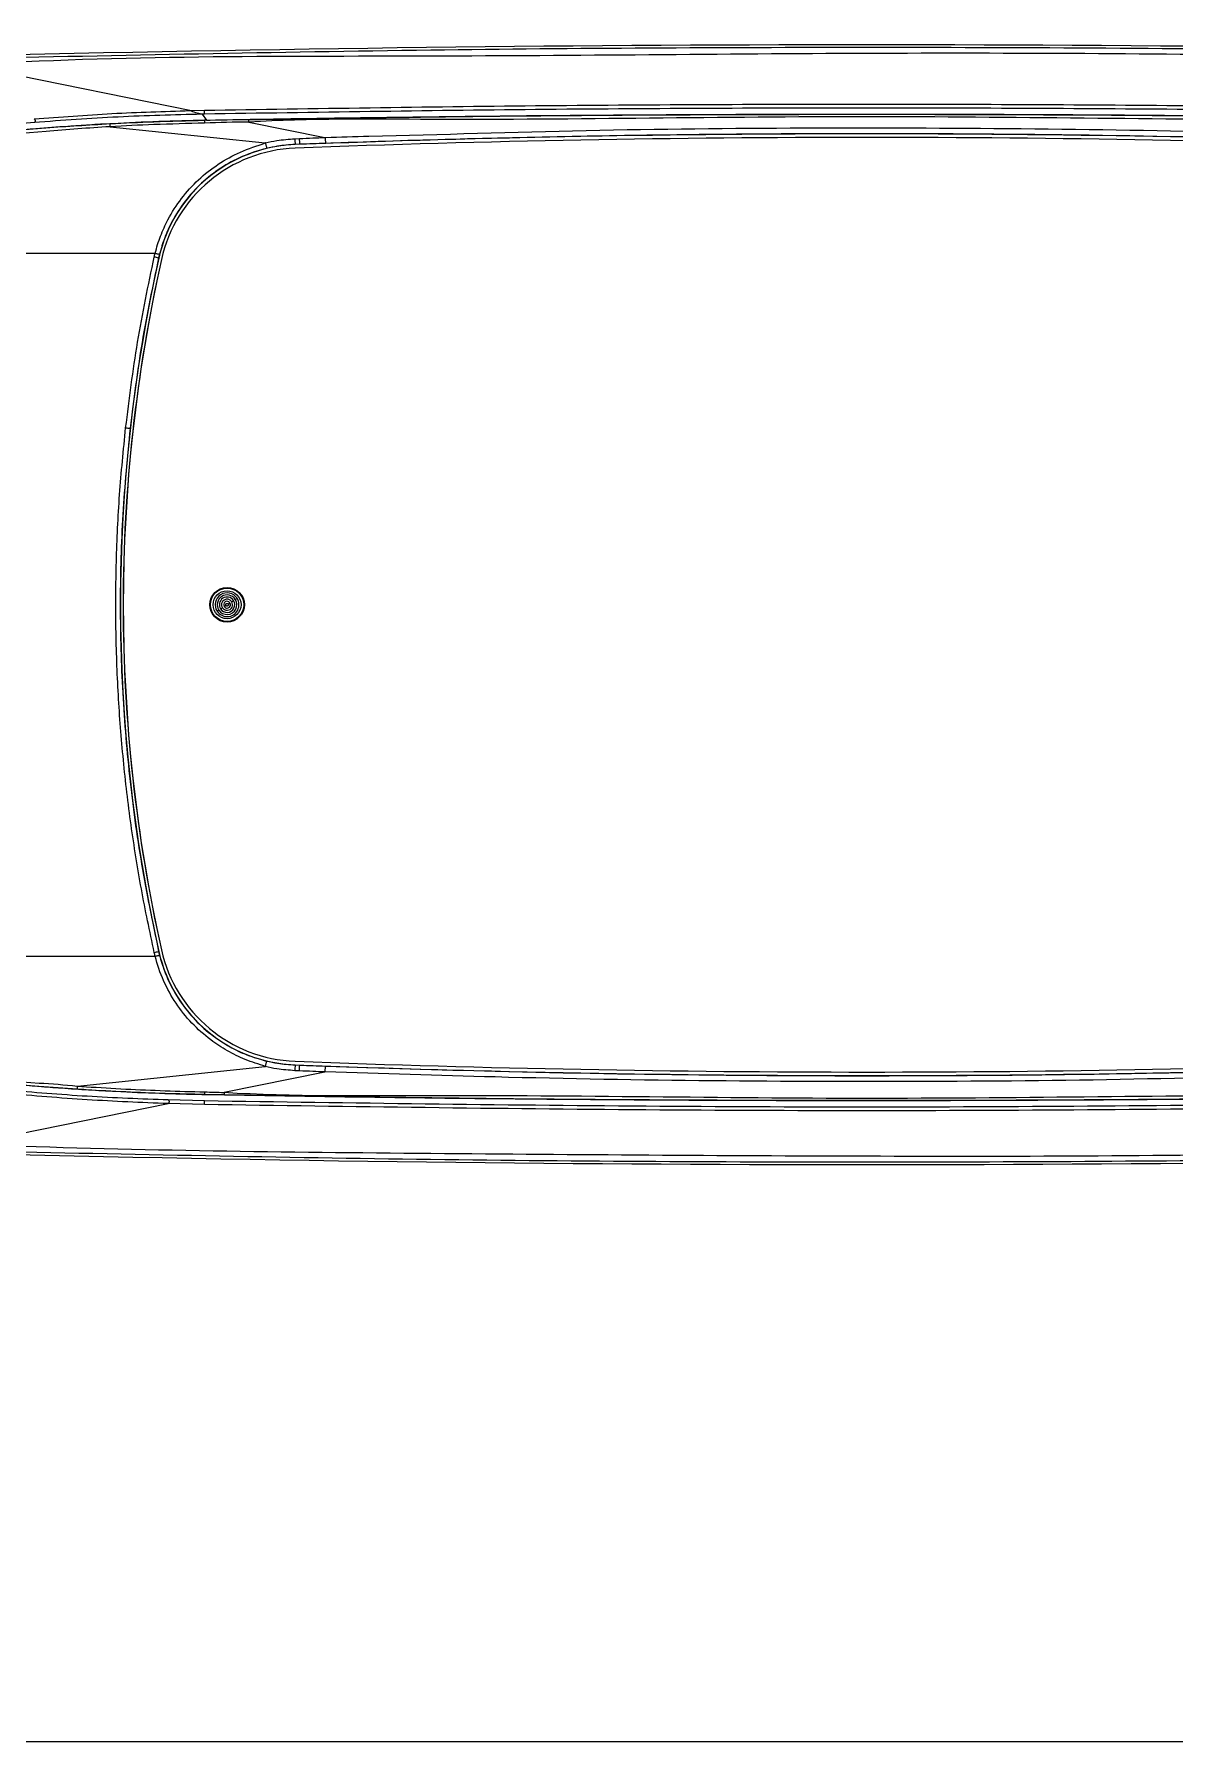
# Model space of a CAD drawing. Extents: x 832 to 911, y 781 to 934.
# Drawn here: x 861.4 to 865.68, y 797.09 to 803.5 of the extents above; entities that cross this region are included whole.
import ezdxf

# ---------------------------------------------------------------- set-up
doc = ezdxf.new("R2010")
doc.units = 0
doc.header["$MEASUREMENT"] = 0
doc.layers.add('1', color=4, linetype='Continuous')
doc.layers.add('BDIM_CYAN', color=4, linetype='Continuous')

# ---------------------------------------------------------------- blocks, each defined once
blk = doc.blocks.new('A$C326A3635')
at = {"layer": 'BDIM_CYAN'}
for p, q in [((-3.3773, 4.1244), (-2.5337, 3.9538)), ((-2.5391, 3.9538), (-2.5337, 3.9538)), ((-2.5337, 3.9538), (-2.4849, 3.9548)), ((-2.494, 3.94), (-2.4776, 3.918)), ((-2.4842, 3.9171), (-2.319, 3.92)), ((-2.4776, 3.918), (-2.4842, 3.9178)), ((-2.4842, 3.9178), (-2.4842, 3.9171)), ((-2.3179, 3.9102), (-2.0332, 3.8526)), ((-2.8387, 3.8929), (-2.2567, 3.8323)), ((-2.1456, 3.8479), (-2.128, 3.8486)), ((-2.1272, 3.827), (-2.1448, 3.8264)), ((-2.1448, 3.8258), (-2.1448, 3.8264)), ((-4.1613, 3.4188), (-2.6696, 3.4186)), ((-2.6696, 3.4186), (-2.6696, 3.4186)), ((-2.6534, 3.4146), (-2.6568, 3.4006)), ((-2.656, 3.4004), (-2.6568, 3.4006)), ((-2.3826, 2.1114), (-2.3759, 2.1157)), ((-2.3693, 2.1201), (-2.3627, 2.1244)), ((-2.4373, 2.0756), (-2.4307, 2.0799)), ((-2.4241, 2.0843), (-2.4174, 2.0886)), ((-2.4108, 2.0929), (-2.4042, 2.0973)), ((-2.3958, 2.1027), (-2.3892, 2.1071)), ((-4.1941, 0.7812), (-2.6696, 0.7814)), ((-2.6696, 0.7814), (-2.6696, 0.7814)), ((-2.656, 0.7996), (-2.6568, 0.7994)), ((-2.6568, 0.7994), (-2.6534, 0.7854)), ((-2.9615, 0.2943), (-2.2567, 0.3677)), ((-2.4104, 0.2711), (-2.0332, 0.3474)), ((-2.1282, 0.3514), (-2.1456, 0.3521)), ((-2.1448, 0.3742), (-2.1448, 0.3736)), ((-2.1448, 0.3736), (-2.1274, 0.373)), ((-2.4842, 0.2619), (-2.4842, 0.2626)), ((-2.4114, 0.2613), (-2.4842, 0.2626)), ((-3.3773, 0.0756), (-2.6213, 0.2285)), ((-2.4849, 0.2251), (-2.6208, 0.2287)), ((-2.6205, 0.2434), (-2.4846, 0.2399))]:
    blk.add_line(p, q, dxfattribs=at)
at = {"layer": 'BDIM_CYAN', "flags": 128}
blk.add_lwpolyline([(-2.4776, 3.918), (-2.463, 3.9182), (-2.4431, 3.9186)], dxfattribs=at)
at = {"layer": 'BDIM_CYAN'}
for radius in [0.065, 0.065, 0.0625, 0.0525]:
    blk.add_circle((-2.4, 2.1), radius, dxfattribs=at)
for centre, radius, start, end in [((0, -130.8), 135, 88.504201, 91.495799), ((-2.3324, 3.9113), 0.1519, 177.79539, 181.70517), ((3.0575, 4.0377), 5.2065, 182.08897, 182.32609), ((0, -53.0437), 56.91, 87.84019, 92.15981), ((0, -53.0471), 56.9, 87.84019, 92.15981), ((-10.7681, 3.5189), 8.6464, 2.04206, 2.18538), ((-2.1242, 3.2812), 0.545, 92.15981, 167.36471), ((-2.1242, 3.2779), 0.535, 92.15981, 167.36471), ((3.145, 2.1), 5.945, 167.36471, 192.63529), ((-5.5165, -9.2977), 13.0163, 77.30836, 77.38188), ((3.145, 2.0967), 5.935, 167.36471, 179.96766), ((3.1457, 2.1), 5.935, 167.40114, 192.59886), ((-2.0846, 8.9389), 6.2143, 263.5715, 263.72531), ((-2.4, 2.1), 0.0446, 33.15762, 213.15762), ((-2.4, 2.1), 0.0446, 213.15762, 33.15762), ((-2.4, 2.1), 0.0367, 33.15762, 213.15762), ((-2.4, 2.1), 0.0367, 213.15762, 33.15762), ((-2.4, 2.1), 0.0288, 33.15762, 213.15762), ((-2.4, 2.1), 0.0288, 213.15762, 33.15762), ((-2.4, 2.1), 0.0208, 33.15762, 213.15762), ((3.145, 2.1033), 5.935, 180.03234, 192.63529), ((-2.4, 2.1), 0.0208, 213.15762, 33.15762), ((-2.4, 2.1), 0.0129, 33.15762, 213.15762), ((-2.4, 2.1), 0.0129, 213.15762, 33.15762), ((-5.4879, 13.3701), 12.8856, 282.61775, 282.69201), ((-2.1242, 0.9188), 0.545, 192.63529, 267.84019), ((-2.1242, 0.9221), 0.535, 192.63529, 267.84019), ((0, 57.2471), 56.9, 267.84019, 272.15981), ((3.0597, 0.1622), 5.2087, 177.67398, 177.911), ((0, 57.2437), 56.91, 267.84019, 272.15981), ((-10.8726, 0.6851), 8.7507, 357.81463, 357.95624), ((-2.1895, 0.2655), 0.2947, 178.63287, 180.56011), ((0, 135), 135, 268.504201, 271.495799)]:
    blk.add_arc(centre, radius, start, end, dxfattribs=at)
for points, knots in [([(-3.3781, 4.149), (-2.7971, 4.1614), (-1.6712, 4.1854), (0.018, 4.1941), (1.6892, 4.1852), (2.8151, 4.1611), (3.3781, 4.149)], [0, 0, 0, 0, 0.258003, 0.5, 0.74998, 1, 1, 1, 1]), ([(3.3773, 4.1244), (3.3773, 4.1244), (3.3415, 4.1266), (2.7603, 4.13), (1.6352, 4.1647), (-0.0001, 4.1724), (-1.6704, 4.1518), (-2.7975, 4.1606), (-3.3773, 4.1244), (-3.3773, 4.1244)], [0, 0, 0, 0, 0, 0.015939, 0.25797, 0.5, 0.74201, 1, 1, 1, 1, 1]), ([(-2.4849, 3.9548), (-2.0708, 3.9614), (-1.2425, 3.9745), (0, 3.9794), (1.2425, 3.9745), (2.0707, 3.9614), (2.4849, 3.9548)], [0, 0, 0, 0, 0.249999, 0.5, 0.750002, 1, 1, 1, 1]), ([(-3.1227, 3.9089), (-3.2029, 3.902), (-3.3635, 3.8883), (-3.5233, 3.8683), (-3.6032, 3.8584)], [0, 0, 0, 0, 0.500107, 1, 1, 1, 1]), ([(-3.1236, 3.9225), (-3.0264, 3.9298), (-2.8317, 3.9444), (-2.6366, 3.9506), (-2.5391, 3.9537)], [0, 0, 0, 0, 0.499857, 1, 1, 1, 1]), ([(-3.1227, 3.9089), (-3.1218, 3.9098), (-3.1205, 3.9112), (-3.1191, 3.9135), (-3.1189, 3.9155), (-3.1193, 3.9174), (-3.1207, 3.92), (-3.1224, 3.9215), (-3.1236, 3.9225)], [0, 0, 0, 0, 0.248167, 0.3726982, 0.4995485, 0.6008569, 0.7129587, 1, 1, 1, 1]), ([(-2.4948, 3.9398), (-2.5995, 3.9372), (-2.809, 3.9318), (-3.018, 3.9165), (-3.1227, 3.9089)], [0, 0, 0, 0, 0.499454, 1, 1, 1, 1]), ([(-2.996, 3.8956), (-2.97, 3.8973), (-2.886, 3.9029), (-2.7438, 3.9103), (-2.5991, 3.9155), (-2.5126, 3.9173), (-2.4842, 3.9178)], [0, 0, 0, 0, 0.1527119, 0.4932393, 0.8337068, 1, 1, 1, 1]), ([(-2.8395, 3.9045), (-2.7846, 3.9072), (-2.6662, 3.913), (-2.5477, 3.9157), (-2.4842, 3.9171)], [0, 0, 0, 0, 0.46386, 1, 1, 1, 1]), ([(-2.4948, 3.94), (-2.5024, 3.9415), (-2.5176, 3.9445), (-2.5319, 3.9506), (-2.5391, 3.9537)], [0, 0, 0, 0, 0.499435, 1, 1, 1, 1]), ([(-2.4846, 3.9402), (-2.4862, 3.9402), (-2.4893, 3.9401), (-2.4925, 3.94), (-2.494, 3.94)], [0, 0, 0, 0, 0.5073802, 1, 1, 1, 1]), ([(-2.4846, 3.9402), (-2.4846, 3.9413), (-2.4847, 3.9435), (-2.4847, 3.9473), (-2.4848, 3.9511), (-2.4849, 3.9536), (-2.4849, 3.9548)], [0, 0, 0, 0, 0.25808, 0.500001, 0.741921, 1, 1, 1, 1]), ([(2.4846, 3.9402), (2.0705, 3.9467), (1.2424, 3.9596), (0, 3.9644), (-1.2424, 3.9596), (-2.0705, 3.9467), (-2.4846, 3.9402)], [0, 0, 0, 0, 0.249995, 0.5, 0.750005, 1, 1, 1, 1]), ([(-2.3198, 3.9106), (-2.3198, 3.9106), (-2.3746, 3.9106), (-2.4294, 3.9087), (-2.4842, 3.9067)], [0, 0, 0, 0, 0.000014, 1, 1, 1, 1]), ([(-2.4431, 3.9186), (-2.3273, 3.9206), (-2.0369, 3.9256), (-1.5718, 3.9317), (-1.0479, 3.9368), (-0.524, 3.9398), (-0.1174, 3.9406), (0.3435, 3.9403), (0.7443, 3.9388), (1.2023, 3.9353), (1.5458, 3.9319), (1.8893, 3.9275), (2.1755, 3.9232), (2.3601, 3.9201), (2.4302, 3.9188), (2.4431, 3.9186)], [0, 0, 0, 0, 0.071103, 0.178323, 0.285543, 0.39277, 0.5, 0.53515, 0.675753, 0.746054, 0.816355, 0.886656, 0.956957, 0.992107, 1, 1, 1, 1]), ([(-2.3189, 3.9106), (-2.3192, 3.9106), (-2.3195, 3.9106), (-2.3198, 3.9106), (-2.3198, 3.9106)], [0, 0, 0, 0, 0.997531, 1, 1, 1, 1]), ([(-2.319, 3.92), (-2.0898, 3.9235), (-1.3168, 3.9355), (0, 3.9426), (1.3169, 3.9355), (2.0898, 3.9235), (2.319, 3.92)], [0, 0, 0, 0, 0.148287, 0.4999997, 0.8517373, 1, 1, 1, 1]), ([(-2.319, 3.92), (-2.319, 3.92), (-2.319, 3.9198), (-2.319, 3.9184), (-2.319, 3.9152), (-2.3189, 3.9121), (-2.3189, 3.9106)], [0, 0, 0, 0, 0.102545, 0.399915, 0.699957, 1, 1, 1, 1]), ([(-2.3179, 3.9102), (-2.318, 3.9102), (-2.3182, 3.9103), (-2.3185, 3.9103), (-2.3186, 3.9104), (-2.3188, 3.9104), (-2.3188, 3.9105), (-2.3189, 3.9105), (-2.3189, 3.9106), (-2.3189, 3.9106), (-2.3189, 3.9106)], [0, 0, 0, 0, 0.321238, 0.539552, 0.689333, 0.828254, 0.900862, 0.952128, 0.988538, 1, 1, 1, 1]), ([(2.3179, 3.9102), (2.3179, 3.9102), (2.0896, 3.9245), (1.3159, 3.9135), (0, 3.9424), (-1.3159, 3.9135), (-2.0896, 3.9245), (-2.3179, 3.9102), (-2.3179, 3.9102)], [0, 0, 0, 0, 0.000001, 0.148106, 0.5, 0.851869, 0.999999, 1, 1, 1, 1]), ([(-3.5763, 3.8383), (-3.411, 3.8572), (-3.1659, 3.8853), (-2.9196, 3.8998), (-2.8395, 3.9045)], [0, 0, 0, 0, 0.674913, 1, 1, 1, 1]), ([(-2.8398, 3.893), (-2.8398, 3.893), (-2.9197, 3.8881), (-3.1654, 3.8706), (-3.4101, 3.8428), (-3.5753, 3.8241)], [0, 0, 0, 0, 0.000003, 0.324817, 1, 1, 1, 1]), ([(-3.5634, 3.8405), (-3.4727, 3.8512), (-3.3243, 3.8687), (-3.1355, 3.8855), (-3.0375, 3.8926), (-2.9974, 3.8955)], [0, 0, 0, 0, 0.481775, 0.788298, 1, 1, 1, 1]), ([(-2.9974, 3.8955), (-2.9972, 3.8955), (-2.9967, 3.8956), (-2.9962, 3.8956), (-2.996, 3.8956)], [0, 0, 0, 0, 0.514601, 1, 1, 1, 1]), ([(-2.8393, 3.8931), (-2.8395, 3.8931), (-2.8396, 3.8931), (-2.8398, 3.893), (-2.8398, 3.893)], [0, 0, 0, 0, 0.995574, 1, 1, 1, 1]), ([(-2.8395, 3.9045), (-2.8396, 3.9044), (-2.8396, 3.904), (-2.8396, 3.9019), (-2.8395, 3.898), (-2.8394, 3.8947), (-2.8393, 3.8931)], [0, 0, 0, 0, 0.183511, 0.464811, 0.732408, 1, 1, 1, 1]), ([(-2.8387, 3.8929), (-2.8388, 3.8929), (-2.8389, 3.893), (-2.839, 3.893), (-2.8391, 3.893), (-2.8392, 3.893), (-2.8392, 3.893), (-2.8393, 3.893), (-2.8393, 3.8931), (-2.8393, 3.8931), (-2.8393, 3.8931), (-2.8393, 3.8931)], [0, 0, 0, 0, 0.322889, 0.54073, 0.688203, 0.788716, 0.857709, 0.92619, 0.954983, 0.984348, 1, 1, 1, 1]), ([(-2.4842, 3.9067), (-2.5477, 3.9049), (-2.6659, 3.9016), (-2.7841, 3.8963), (-2.8387, 3.8929), (-2.8387, 3.8929)], [0, 0, 0, 0, 0.537035, 0.999993, 1, 1, 1, 1]), ([(-2.2567, 3.8323), (-2.2567, 3.8323), (-2.2424, 3.8359), (-2.2056, 3.8433), (-2.1683, 3.8461), (-2.1456, 3.8479)], [0, 0, 0, 0, 0.000022, 0.394051, 1, 1, 1, 1]), ([(-2.128, 3.8486), (-2.1113, 3.8493), (-2.0797, 3.8507), (-2.0481, 3.852), (-2.0332, 3.8526)], [0, 0, 0, 0, 0.528565, 1, 1, 1, 1]), ([(-2.0332, 3.8526), (-2.0331, 3.8526), (-2.0328, 3.8525), (-2.0324, 3.8524), (-2.0321, 3.8523), (-2.0319, 3.8522), (-2.0318, 3.8521), (-2.0318, 3.8521), (-2.0318, 3.852), (-2.0318, 3.852)], [0, 0, 0, 0, 0.320641, 0.539542, 0.690503, 0.846175, 0.909465, 0.963254, 1, 1, 1, 1]), ([(-2.0318, 3.852), (-2.0313, 3.852), (-2.0308, 3.8521), (-2.0303, 3.8521), (-2.0303, 3.8521)], [0, 0, 0, 0, 0.998379, 1, 1, 1, 1]), ([(-2.0318, 3.852), (-2.0317, 3.8503), (-2.0316, 3.8469), (-2.0314, 3.8415), (-2.0312, 3.8367), (-2.0311, 3.833), (-2.0311, 3.8312), (-2.0311, 3.8306), (-2.0311, 3.8305), (-2.0311, 3.8305)], [0, 0, 0, 0, 0.1760921, 0.3521798, 0.5282727, 0.704365, 0.8804605, 0.9543668, 1, 1, 1, 1]), ([(2.0311, 3.8305), (1.8188, 3.8374), (1.3348, 3.8531), (0.5788, 3.8657), (-0.2638, 3.8683), (-1.1333, 3.8578), (-1.7314, 3.8412), (-2.0306, 3.8305), (-2.0311, 3.8305)], [0, 0, 0, 0, 0.156863, 0.357558, 0.558253, 0.778936, 0.99962, 1, 1, 1, 1]), ([(-2.0303, 3.8521), (-2.0303, 3.8521), (-1.9763, 3.8554), (-1.6502, 3.8619), (-1.0526, 3.8824), (-0.2368, 3.8901), (0.579, 3.8879), (1.3348, 3.875), (1.8184, 3.859), (2.0303, 3.8521)], [0, 0, 0, 0, 0.000001, 0.040007, 0.240855, 0.441703, 0.642551, 0.843399, 1, 1, 1, 1]), ([(-2.6696, 3.4186), (-2.6696, 3.4186), (-2.6642, 3.4404), (-2.6506, 3.4832), (-2.6191, 3.553), (-2.5727, 3.6253), (-2.5089, 3.6958), (-2.4342, 3.7543), (-2.3495, 3.8016), (-2.2877, 3.8216), (-2.2558, 3.832)], [0, 0, 0, 0, 0.000004, 0.109663, 0.219322, 0.373777, 0.528236, 0.682282, 0.836358, 1, 1, 1, 1]), ([(-2.2517, 3.8118), (-2.2826, 3.8027), (-2.3428, 3.785), (-2.4247, 3.7395), (-2.4973, 3.6832), (-2.5592, 3.6149), (-2.6042, 3.5448), (-2.6353, 3.4773), (-2.6474, 3.4355), (-2.6534, 3.4146)], [0, 0, 0, 0, 0.16226, 0.316411, 0.470565, 0.62535, 0.780135, 0.890068, 1, 1, 1, 1]), ([(-2.2558, 3.832), (-2.2558, 3.832), (-2.2558, 3.8321), (-2.2559, 3.8321), (-2.2562, 3.8323), (-2.2565, 3.8323), (-2.2567, 3.8323)], [0, 0, 0, 0, 0.093064, 0.210241, 0.41586, 1, 1, 1, 1]), ([(-2.2558, 3.832), (-2.2554, 3.8303), (-2.2545, 3.8269), (-2.2534, 3.8217), (-2.2524, 3.8172), (-2.2518, 3.8138), (-2.2516, 3.8123), (-2.2517, 3.8119), (-2.2517, 3.8118), (-2.2517, 3.8118)], [0, 0, 0, 0, 0.1819745, 0.3639534, 0.5459267, 0.7279046, 0.9098899, 0.956574, 1, 1, 1, 1]), ([(-2.1448, 3.8264), (-2.1668, 3.8249), (-2.2028, 3.8224), (-2.238, 3.8148), (-2.2517, 3.8118)], [0, 0, 0, 0, 0.610662, 1, 1, 1, 1]), ([(-2.0311, 3.8305), (-2.0465, 3.83), (-2.0785, 3.8288), (-2.1106, 3.8276), (-2.1272, 3.827)], [0, 0, 0, 0, 0.479692, 1, 1, 1, 1]), ([(-2.7804, 2.7637), (-2.7669, 2.8711), (-2.7398, 3.086), (-2.6953, 3.2981), (-2.6731, 3.4043)], [0, 0, 0, 0, 0.499257, 1, 1, 1, 1]), ([(-2.6568, 3.4006), (-2.6789, 3.295), (-2.7233, 3.0836), (-2.7503, 2.8692), (-2.7638, 2.7619)], [0, 0, 0, 0, 0.499257, 1, 1, 1, 1]), ([(-2.6731, 3.4043), (-2.6722, 3.4091), (-2.6713, 3.414), (-2.6696, 3.4186), (-2.6696, 3.4186)], [0, 0, 0, 0, 0.999884, 1, 1, 1, 1]), ([(-2.6696, 3.4186), (-2.6679, 3.4182), (-2.6645, 3.4173), (-2.6598, 3.4162), (-2.6562, 3.4153), (-2.654, 3.4147), (-2.6536, 3.4146), (-2.6534, 3.4146)], [0, 0, 0, 0, 0.21073, 0.421456, 0.632181, 0.817749, 1, 1, 1, 1]), ([(-2.6731, 0.7957), (-2.6899, 0.8751), (-2.7235, 1.0337), (-2.7616, 1.2746), (-2.7906, 1.5173), (-2.8096, 1.7632), (-2.8185, 2.0114), (-2.8169, 2.2621), (-2.8053, 2.5131), (-2.7887, 2.6802), (-2.7804, 2.7637)], [0, 0, 0, 0, 0.122854, 0.245708, 0.369389, 0.49307, 0.619353, 0.745636, 0.872818, 1, 1, 1, 1]), ([(-2.7638, 2.7619), (-2.7741, 2.6542), (-2.7948, 2.4388), (-2.8034, 2.1142), (-2.7957, 1.7867), (-2.7688, 1.4571), (-2.7245, 1.1262), (-2.6793, 0.9083), (-2.6568, 0.7994)], [0, 0, 0, 0, 0.164314, 0.328751, 0.493064, 0.661999, 0.831066, 1, 1, 1, 1]), ([(-2.4042, 2.0973), (-2.4044, 2.0978), (-2.405, 2.0988), (-2.4051, 2.1005), (-2.4046, 2.1021), (-2.4037, 2.1036), (-2.4023, 2.1046), (-2.4006, 2.1051), (-2.3989, 2.105), (-2.3973, 2.1043), (-2.3963, 2.1035), (-2.3959, 2.1029), (-2.3958, 2.1027)], [0, 0, 0, 0, 0.107369, 0.214742, 0.322112, 0.42949, 0.53686, 0.644234, 0.751605, 0.858986, 0.96636, 1, 1, 1, 1]), ([(-2.3958, 2.1027), (-2.3956, 2.1022), (-2.395, 2.1012), (-2.3949, 2.0995), (-2.3954, 2.0979), (-2.3963, 2.0964), (-2.3977, 2.0954), (-2.3994, 2.0949), (-2.4011, 2.095), (-2.4027, 2.0957), (-2.4037, 2.0965), (-2.4041, 2.0971), (-2.4042, 2.0973)], [0, 0, 0, 0, 0.107376, 0.214748, 0.322118, 0.429496, 0.536866, 0.64424, 0.751612, 0.858975, 0.966348, 1, 1, 1, 1]), ([(-2.6696, 0.7814), (-2.6696, 0.7814), (-2.6712, 0.786), (-2.6721, 0.7909), (-2.6731, 0.7957)], [0, 0, 0, 0, 0.000125, 1, 1, 1, 1]), ([(-2.6696, 0.7814), (-2.6679, 0.7818), (-2.6645, 0.7827), (-2.6598, 0.7838), (-2.6562, 0.7847), (-2.654, 0.7853), (-2.6536, 0.7854), (-2.6534, 0.7854)], [0, 0, 0, 0, 0.210731, 0.421456, 0.632181, 0.817749, 1, 1, 1, 1]), ([(-2.2558, 0.368), (-2.2815, 0.3762), (-2.3308, 0.3918), (-2.3997, 0.4256), (-2.468, 0.4701), (-2.5338, 0.5291), (-2.5939, 0.604), (-2.6404, 0.6887), (-2.6618, 0.75), (-2.6696, 0.7814), (-2.6696, 0.7814)], [0, 0, 0, 0, 0.131645, 0.253097, 0.374528, 0.529214, 0.683894, 0.841946, 0.999996, 1, 1, 1, 1]), ([(-2.6534, 0.7854), (-2.6531, 0.7841), (-2.6452, 0.7531), (-2.6241, 0.6937), (-2.5794, 0.6129), (-2.5215, 0.541), (-2.4575, 0.4839), (-2.3912, 0.4412), (-2.3245, 0.4088), (-2.2766, 0.3953), (-2.2517, 0.3882)], [0, 0, 0, 0, 0.006967, 0.161926, 0.316884, 0.471844, 0.626804, 0.748231, 0.869656, 1, 1, 1, 1]), ([(-2.2558, 0.368), (-2.2554, 0.3697), (-2.2545, 0.3731), (-2.2534, 0.3783), (-2.2524, 0.3828), (-2.2518, 0.3862), (-2.2516, 0.3877), (-2.2517, 0.3881), (-2.2517, 0.3882), (-2.2517, 0.3882)], [0, 0, 0, 0, 0.1819744, 0.3639532, 0.5459265, 0.7279043, 0.9098895, 0.9565744, 1, 1, 1, 1]), ([(-2.2517, 0.3882), (-2.238, 0.3852), (-2.2028, 0.3776), (-2.1668, 0.3751), (-2.1448, 0.3736)], [0, 0, 0, 0, 0.389338, 1, 1, 1, 1]), ([(-2.9625, 0.2826), (-3.0102, 0.2859), (-3.2241, 0.3007), (-3.437, 0.3256), (-3.6023, 0.345)], [0, 0, 0, 0, 0.223287, 1, 1, 1, 1]), ([(-3.6012, 0.3591), (-3.4362, 0.3382), (-3.2239, 0.3114), (-3.0099, 0.3001), (-2.9626, 0.2942), (-2.9626, 0.2942)], [0, 0, 0, 0, 0.777153, 0.999996, 1, 1, 1, 1]), ([(-3.1081, 0.2926), (-3.109, 0.2927), (-3.1372, 0.2949), (-3.2197, 0.3019), (-3.3796, 0.3172), (-3.512, 0.3333), (-3.5902, 0.3429)], [0, 0, 0, 0, 0.0059495, 0.174739, 0.5123253, 1, 1, 1, 1]), ([(-2.2567, 0.3677), (-2.2566, 0.3677), (-2.2563, 0.3677), (-2.2561, 0.3678), (-2.2559, 0.3679), (-2.2558, 0.368), (-2.2558, 0.368), (-2.2558, 0.368)], [0, 0, 0, 0, 0.3212365, 0.6515813, 0.7879895, 0.9262927, 1, 1, 1, 1]), ([(-2.1456, 0.3521), (-2.1683, 0.3539), (-2.2056, 0.3567), (-2.2424, 0.3641), (-2.2567, 0.3677), (-2.2567, 0.3677)], [0, 0, 0, 0, 0.605949, 0.999978, 1, 1, 1, 1]), ([(-2.0332, 0.3474), (-2.0481, 0.348), (-2.0798, 0.3493), (-2.1114, 0.3507), (-2.1282, 0.3514)], [0, 0, 0, 0, 0.470477, 1, 1, 1, 1]), ([(-2.1274, 0.373), (-2.1107, 0.3724), (-2.0786, 0.3712), (-2.0465, 0.37), (-2.0311, 0.3695)], [0, 0, 0, 0, 0.521266, 1, 1, 1, 1]), ([(-2.0318, 0.348), (-2.0318, 0.348), (-2.0318, 0.3479), (-2.0319, 0.3478), (-2.0321, 0.3477), (-2.0326, 0.3475), (-2.033, 0.3474), (-2.0332, 0.3474)], [0, 0, 0, 0, 0.042989, 0.099748, 0.204254, 0.568246, 1, 1, 1, 1]), ([(-2.0318, 0.348), (-2.0317, 0.3497), (-2.0316, 0.3531), (-2.0314, 0.3585), (-2.0312, 0.3633), (-2.0311, 0.367), (-2.0311, 0.3688), (-2.0311, 0.3694), (-2.0311, 0.3695), (-2.0311, 0.3695)], [0, 0, 0, 0, 0.1760921, 0.3521798, 0.5282727, 0.704365, 0.8804605, 0.9543668, 1, 1, 1, 1]), ([(2.0303, 0.3479), (2.0303, 0.3479), (1.9763, 0.3446), (1.6502, 0.3381), (1.0526, 0.3176), (0.2368, 0.3099), (-0.579, 0.3121), (-1.3352, 0.325), (-1.8194, 0.341), (-2.0318, 0.348)], [0, 0, 0, 0, 0.000001, 0.039996, 0.240751, 0.441549, 0.642304, 0.843102, 1, 1, 1, 1]), ([(-2.0311, 0.3695), (-1.8188, 0.3626), (-1.3348, 0.3469), (-0.5788, 0.3343), (0.2638, 0.3317), (1.1333, 0.3422), (1.7314, 0.3588), (2.0306, 0.3695), (2.0311, 0.3695)], [0, 0, 0, 0, 0.15686, 0.357555, 0.55825, 0.778935, 0.99962, 1, 1, 1, 1]), ([(-2.6208, 0.2284), (-2.7221, 0.2326), (-2.9247, 0.2408), (-3.1267, 0.258), (-3.2277, 0.2666)], [0, 0, 0, 0, 0.50014, 1, 1, 1, 1]), ([(-3.2266, 0.2802), (-3.1261, 0.2718), (-2.9244, 0.2548), (-2.722, 0.2472), (-2.6205, 0.2434)], [0, 0, 0, 0, 0.498041, 1, 1, 1, 1]), ([(-3.1067, 0.2925), (-3.107, 0.2925), (-3.1074, 0.2925), (-3.1078, 0.2926), (-3.1081, 0.2926)], [0, 0, 0, 0, 0.49388, 1, 1, 1, 1]), ([(-2.5331, 0.2629), (-2.546, 0.2632), (-2.5862, 0.2642), (-2.681, 0.2672), (-2.7969, 0.2721), (-2.9195, 0.2791), (-3.016, 0.2854), (-3.0784, 0.2903), (-3.1067, 0.2925)], [0, 0, 0, 0, 0.0673741, 0.2099003, 0.4949615, 0.6731775, 0.8513741, 1, 1, 1, 1]), ([(-2.9626, 0.2942), (-2.9626, 0.2942), (-2.9624, 0.2942), (-2.9622, 0.2941), (-2.9621, 0.2941)], [0, 0, 0, 0, 0.004353, 1, 1, 1, 1]), ([(-2.9621, 0.2941), (-2.9622, 0.2925), (-2.9623, 0.2892), (-2.9625, 0.2854), (-2.9625, 0.2837), (-2.9625, 0.2828), (-2.9625, 0.2827), (-2.9625, 0.2826)], [0, 0, 0, 0, 0.26603, 0.532056, 0.798082, 0.832076, 1, 1, 1, 1]), ([(-2.4842, 0.2626), (-2.5336, 0.2637), (-2.6817, 0.2671), (-2.8411, 0.2748), (-2.951, 0.2819), (-2.9625, 0.2826)], [0, 0, 0, 0, 0.3093755, 0.9281775, 1, 1, 1, 1]), ([(-2.9621, 0.2941), (-2.9621, 0.2941), (-2.9621, 0.2942), (-2.962, 0.2942), (-2.962, 0.2942), (-2.9618, 0.2943), (-2.9616, 0.2943), (-2.9615, 0.2943)], [0, 0, 0, 0, 0.0214477, 0.0493885, 0.1015704, 0.3282449, 1, 1, 1, 1]), ([(-2.9615, 0.2943), (-2.9615, 0.2943), (-2.9503, 0.2936), (-2.8406, 0.286), (-2.6815, 0.2781), (-2.5335, 0.2739), (-2.4841, 0.2725)], [0, 0, 0, 0, 0.000005, 0.070712, 0.69016, 1, 1, 1, 1]), ([(-2.4842, 0.2619), (-2.4978, 0.2621), (-2.5142, 0.2624), (-2.5305, 0.2628), (-2.5331, 0.2629)], [0, 0, 0, 0, 0.836569, 1, 1, 1, 1]), ([(2.4842, 0.2619), (2.4296, 0.2609), (2.1567, 0.256), (1.6655, 0.2489), (1.0105, 0.2424), (0.3554, 0.2392), (-0.1905, 0.239), (-0.7364, 0.2409), (-1.2642, 0.2446), (-1.8832, 0.2517), (-2.2839, 0.2585), (-2.4842, 0.2619)], [0, 0, 0, 0, 0.0329594, 0.1647972, 0.2966349, 0.4284727, 0.5603105, 0.6262293, 0.7580671, 0.8790323, 1, 1, 1, 1]), ([(-2.4841, 0.2725), (-2.4601, 0.2717), (-2.4361, 0.2708), (-2.4121, 0.2708), (-2.4121, 0.2708)], [0, 0, 0, 0, 0.999967, 1, 1, 1, 1]), ([(-2.4121, 0.2708), (-2.4121, 0.2708), (-2.4118, 0.2708), (-2.4115, 0.2708), (-2.4113, 0.2708)], [0, 0, 0, 0, 0.002881, 1, 1, 1, 1]), ([(-2.4113, 0.2708), (-2.4113, 0.2692), (-2.4113, 0.2661), (-2.4114, 0.2629), (-2.4114, 0.2615), (-2.4114, 0.2614), (-2.4114, 0.2613)], [0, 0, 0, 0, 0.299222, 0.598439, 0.889721, 1, 1, 1, 1]), ([(2.4114, 0.2613), (2.1514, 0.2572), (1.3476, 0.2443), (0, 0.2371), (-1.3477, 0.2443), (-2.1514, 0.2572), (-2.4114, 0.2613)], [0, 0, 0, 0, 0.161762, 0.5, 0.838261, 1, 1, 1, 1]), ([(-2.4113, 0.2708), (-2.4113, 0.2708), (-2.4113, 0.2708), (-2.4112, 0.2708), (-2.4111, 0.2709), (-2.4108, 0.271), (-2.4106, 0.2711), (-2.4104, 0.2711)], [0, 0, 0, 0, 0.038869, 0.088935, 0.183581, 0.528812, 1, 1, 1, 1]), ([(-2.4104, 0.2711), (-2.4104, 0.2711), (-2.1512, 0.2549), (-1.3469, 0.2662), (-0.0001, 0.2381), (1.3469, 0.2653), (2.1511, 0.2559), (2.4104, 0.2711), (2.4104, 0.2711)], [0, 0, 0, 0, 0, 0.161615, 0.5, 0.838362, 0.999999, 1, 1, 1, 1]), ([(-2.6205, 0.2434), (-2.6196, 0.2421), (-2.6184, 0.2403), (-2.6174, 0.2377), (-2.6171, 0.236), (-2.6173, 0.2342), (-2.6183, 0.2315), (-2.6197, 0.2298), (-2.6208, 0.2287)], [0, 0, 0, 0, 0.298153, 0.408816, 0.499828, 0.608485, 0.723646, 1, 1, 1, 1]), ([(-2.4849, 0.2251), (-2.4848, 0.2264), (-2.4848, 0.2288), (-2.4847, 0.2327), (-2.4847, 0.2365), (-2.4846, 0.2387), (-2.4846, 0.2399)], [0, 0, 0, 0, 0.2582, 0.500005, 0.741801, 1, 1, 1, 1]), ([(2.4849, 0.2251), (1.9327, 0.217), (0.8284, 0.2007), (-0.8284, 0.2007), (-1.9327, 0.217), (-2.4849, 0.2251)], [0, 0, 0, 0, 0.333332, 0.666668, 1, 1, 1, 1]), ([(-2.4846, 0.2399), (-1.9325, 0.2318), (-0.8283, 0.2157), (0.8283, 0.2157), (1.9325, 0.2318), (2.4846, 0.2399)], [0, 0, 0, 0, 0.333333, 0.666667, 1, 1, 1, 1]), ([(-3.3773, 0.0756), (-3.3773, 0.0756), (-3.3414, 0.0756), (-2.7608, 0.0531), (-1.635, 0.0416), (-0.0001, 0.0297), (1.6709, 0.033), (2.7964, 0.0756), (3.3773, 0.0756), (3.3773, 0.0756)], [0, 0, 0, 0, 0, 0.015939, 0.25797, 0.5, 0.74201, 1, 1, 1, 1, 1]), ([(3.3781, 0.051), (2.7971, 0.0386), (1.6712, 0.0146), (-0.018, 0.0059), (-1.6892, 0.0148), (-2.8151, 0.0389), (-3.3781, 0.051)], [0, 0, 0, 0, 0.258003, 0.5, 0.74998, 1, 1, 1, 1])]:
    blk.add_open_spline(points, degree=3, knots=knots, dxfattribs=at)
blk = doc.blocks.new('2018 SOVEREIGN HL')
at = {"layer": '1', "color": 4, "linetype": 'Continuous', "lineweight": 0}
blk.add_lwpolyline([(79.6581, 86.9729), (79.6581, 5.7324, -0.202913), (73.9257, 0), (5.7324, 0, -0.202913), (0, 5.7324), (0, 86.9729, -0.202913), (5.7324, 92.7053), (73.9257, 92.7053, -0.202913)], format="xyb", close=True, dxfattribs=at)
at = {"layer": '1'}
blk.add_blockref('A$C326A3635', (32.8292, 2.1655), dxfattribs=at)

msp = doc.modelspace()

# ---------------------------------------------------------------- block references
at = {"layer": '1'}
msp.add_blockref('2018 SOVEREIGN HL', (831.6943, 797.0948), dxfattribs=at)

doc.saveas('drawing.dxf')
